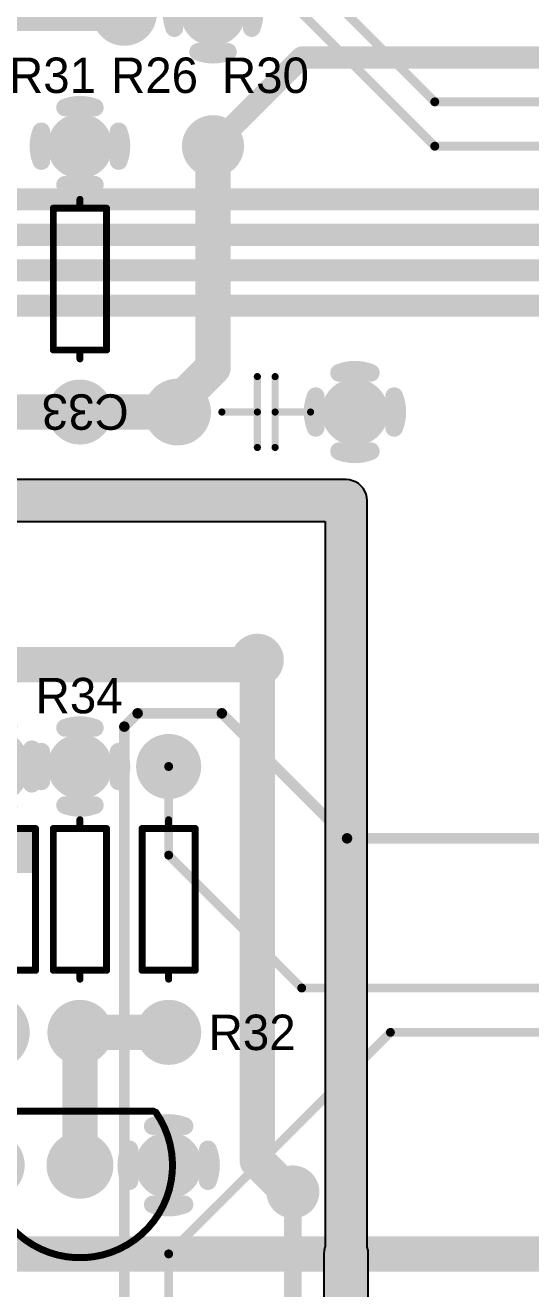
# Model space of a CAD drawing. Header units: millimetres. Extents: x 37 to 228, y -28 to 210.
# Drawn here: x 129.28 to 143.75, y 114.6 to 150.82 of the extents above; entities that cross this region are included whole.
import ezdxf

# ---------------------------------------------------------------- set-up
doc = ezdxf.new("R2010")
doc.units = ezdxf.units.MM
for name, color, linetype in [('BottomLayer', 5, 'Continuous'), ('BottomSolder', 6, 'Continuous'), ('InternalPlane1', 76, 'Continuous'), ('InternalPlane2', 16, 'Continuous'), ('MultiLayer', 9, 'Continuous'), ('TopLayer', 1, 'Continuous'), ('TopOverlay', 2, 'Continuous'), ('TopSolder', 216, 'Continuous')]:
    doc.layers.add(name, color=color, linetype=linetype)

# ---------------------------------------------------------------- blocks, each defined once
blk = doc.blocks.new('AXIAL_0_3_47')
at = {"layer": 'BottomLayer', "const_width": 0.75}
for points in [[(-4.185, 0, 1), (-3.435, 0, 1)], [(3.435, 0, 1), (4.185, 0, 1)]]:
    blk.add_lwpolyline(points, format="xyb", close=True, dxfattribs=at)
at = {"layer": 'BottomSolder', "const_width": 0.852}
for points in [[(-4.236, 0, 1), (-3.384, 0, 1)], [(3.384, 0, 1), (4.236, 0, 1)]]:
    blk.add_lwpolyline(points, format="xyb", close=True, dxfattribs=at)
at = {"layer": 'InternalPlane1', "const_width": 0.508}
for points in [[(3.385, 1.108, -0.185339), (4.235, 1.108)], [(2.702, -0.425, -0.185339), (2.702, 0.425)], [(4.918, 0.425, -0.185339), (4.918, -0.425)], [(4.235, -1.108, -0.185339), (3.385, -1.108)]]:
    blk.add_lwpolyline(points, format="xyb", dxfattribs=at)
at = {"layer": 'InternalPlane1'}
for points, const_width in [([(3.258, 1.108, 1), (3.512, 1.108, 1)], 0.254), ([(4.108, 1.108, 1), (4.362, 1.108, 1)], 0.254), ([(-4.276, 0, 1), (-3.344, 0, 1)], 0.933), ([(2.575, 0.425, 1), (2.829, 0.425, 1)], 0.254), ([(4.791, 0.425, 1), (5.045, 0.425, 1)], 0.254), ([(2.575, -0.425, 1), (2.829, -0.425, 1)], 0.254), ([(4.791, -0.425, 1), (5.045, -0.425, 1)], 0.254), ([(3.258, -1.108, 1), (3.512, -1.108, 1)], 0.254), ([(4.108, -1.108, 1), (4.362, -1.108, 1)], 0.254)]:
    blk.add_lwpolyline(points, format="xyb", close=True, dxfattribs=dict(at, const_width=const_width))
at = {"layer": 'InternalPlane2', "const_width": 0.933}
for points in [[(-4.276, 0, 1), (-3.344, 0, 1)], [(3.344, 0, 1), (4.276, 0, 1)]]:
    blk.add_lwpolyline(points, format="xyb", close=True, dxfattribs=at)
at = {"layer": 'MultiLayer', "const_width": 0.75}
for points in [[(-4.185, 0, 1), (-3.435, 0, 1)], [(3.435, 0, 1), (4.185, 0, 1)]]:
    blk.add_lwpolyline(points, format="xyb", close=True, dxfattribs=at)
at = {"layer": 'TopLayer', "const_width": 0.75}
for points in [[(-4.185, 0, 1), (-3.435, 0, 1)], [(3.435, 0, 1), (4.185, 0, 1)]]:
    blk.add_lwpolyline(points, format="xyb", close=True, dxfattribs=at)
at = {"layer": 'TopOverlay', "const_width": 0.2}
for points in [[(-2.032, 0.762), (2.032, 0.762)], [(-2.032, 0.762), (-2.032, 0.254)], [(2.032, 0.762), (2.032, -0.762)], [(-2.286, 0), (-2.057, 0)], [(-2.032, 0.254), (-2.032, -0.762)], [(2.032, 0), (2.286, 0)], [(-2.032, -0.762), (2.032, -0.762)]]:
    blk.add_lwpolyline(points, dxfattribs=at)
at = {"layer": 'TopOverlay', "const_width": 0.1}
for points in [[(-2.082, 0.762, 1), (-1.982, 0.762, 1)], [(-2.082, 0.762, 1), (-1.982, 0.762, 1)], [(1.982, 0.762, 1), (2.082, 0.762, 1)], [(1.982, 0.762, 1), (2.082, 0.762, 1)], [(-2.336, 0, 1), (-2.236, 0, 1)], [(-2.107, 0, 1), (-2.007, 0, 1)], [(-2.082, 0.254, 1), (-1.982, 0.254, 1)], [(-2.082, 0.254, 1), (-1.982, 0.254, 1)], [(1.982, 0, 1), (2.082, 0, 1)], [(2.236, 0, 1), (2.336, 0, 1)], [(-2.082, -0.762, 1), (-1.982, -0.762, 1)], [(-2.082, -0.762, 1), (-1.982, -0.762, 1)], [(1.982, -0.762, 1), (2.082, -0.762, 1)], [(1.982, -0.762, 1), (2.082, -0.762, 1)]]:
    blk.add_lwpolyline(points, format="xyb", close=True, dxfattribs=at)
at = {"layer": 'TopSolder', "const_width": 0.852}
for points in [[(-4.236, 0, 1), (-3.384, 0, 1)], [(3.384, 0, 1), (4.236, 0, 1)]]:
    blk.add_lwpolyline(points, format="xyb", close=True, dxfattribs=at)
blk = doc.blocks.new('AXIAL_0_3_49')
at = {"layer": 'BottomLayer', "const_width": 0.75}
for points in [[(-4.185, 0, 1), (-3.435, 0, 1)], [(3.435, 0, 1), (4.185, 0, 1)]]:
    blk.add_lwpolyline(points, format="xyb", close=True, dxfattribs=at)
at = {"layer": 'BottomSolder', "const_width": 0.852}
for points in [[(-4.236, 0, 1), (-3.384, 0, 1)], [(3.384, 0, 1), (4.236, 0, 1)]]:
    blk.add_lwpolyline(points, format="xyb", close=True, dxfattribs=at)
at = {"layer": 'InternalPlane1', "const_width": 0.933}
for points in [[(-4.276, 0, 1), (-3.344, 0, 1)], [(3.344, 0, 1), (4.276, 0, 1)]]:
    blk.add_lwpolyline(points, format="xyb", close=True, dxfattribs=at)
at = {"layer": 'InternalPlane2', "const_width": 0.933}
for points in [[(-4.276, 0, 1), (-3.344, 0, 1)], [(3.344, 0, 1), (4.276, 0, 1)]]:
    blk.add_lwpolyline(points, format="xyb", close=True, dxfattribs=at)
at = {"layer": 'MultiLayer', "const_width": 0.75}
for points in [[(-4.185, 0, 1), (-3.435, 0, 1)], [(3.435, 0, 1), (4.185, 0, 1)]]:
    blk.add_lwpolyline(points, format="xyb", close=True, dxfattribs=at)
at = {"layer": 'TopLayer', "const_width": 0.75}
for points in [[(-4.185, 0, 1), (-3.435, 0, 1)], [(3.435, 0, 1), (4.185, 0, 1)]]:
    blk.add_lwpolyline(points, format="xyb", close=True, dxfattribs=at)
at = {"layer": 'TopOverlay', "const_width": 0.2}
for points in [[(2.032, 0.762), (-2.032, 0.762)], [(-2.032, 0.254), (-2.032, 0.762)], [(2.032, -0.762), (2.032, 0.762)], [(-2.057, 0), (-2.286, 0)], [(-2.032, -0.762), (-2.032, 0.254)], [(2.286, 0), (2.032, 0)], [(2.032, -0.762), (-2.032, -0.762)]]:
    blk.add_lwpolyline(points, dxfattribs=at)
at = {"layer": 'TopOverlay', "const_width": 0.1}
for points in [[(-2.082, 0.762, 1), (-1.982, 0.762, 1)], [(-2.082, 0.762, 1), (-1.982, 0.762, 1)], [(1.982, 0.762, 1), (2.082, 0.762, 1)], [(1.982, 0.762, 1), (2.082, 0.762, 1)], [(-2.336, 0, 1), (-2.236, 0, 1)], [(-2.107, 0, 1), (-2.007, 0, 1)], [(-2.082, 0.254, 1), (-1.982, 0.254, 1)], [(-2.082, 0.254, 1), (-1.982, 0.254, 1)], [(1.982, 0, 1), (2.082, 0, 1)], [(2.236, 0, 1), (2.336, 0, 1)], [(-2.082, -0.762, 1), (-1.982, -0.762, 1)], [(-2.082, -0.762, 1), (-1.982, -0.762, 1)], [(1.982, -0.762, 1), (2.082, -0.762, 1)], [(1.982, -0.762, 1), (2.082, -0.762, 1)]]:
    blk.add_lwpolyline(points, format="xyb", close=True, dxfattribs=at)
at = {"layer": 'TopSolder', "const_width": 0.852}
for points in [[(-4.236, 0, 1), (-3.384, 0, 1)], [(3.384, 0, 1), (4.236, 0, 1)]]:
    blk.add_lwpolyline(points, format="xyb", close=True, dxfattribs=at)
blk = doc.blocks.new('AXIAL_0_3_50')
at = {"layer": 'BottomLayer', "const_width": 0.75}
for points in [[(-4.185, 0, 1), (-3.435, 0, 1)], [(3.435, 0, 1), (4.185, 0, 1)]]:
    blk.add_lwpolyline(points, format="xyb", close=True, dxfattribs=at)
at = {"layer": 'BottomSolder', "const_width": 0.852}
for points in [[(-4.236, 0, 1), (-3.384, 0, 1)], [(3.384, 0, 1), (4.236, 0, 1)]]:
    blk.add_lwpolyline(points, format="xyb", close=True, dxfattribs=at)
at = {"layer": 'InternalPlane1', "const_width": 0.508}
for points in [[(3.385, 1.108, -0.185339), (4.235, 1.108)], [(2.702, -0.425, -0.185339), (2.702, 0.425)], [(4.918, 0.425, -0.185339), (4.918, -0.425)], [(4.235, -1.108, -0.185339), (3.385, -1.108)]]:
    blk.add_lwpolyline(points, format="xyb", dxfattribs=at)
at = {"layer": 'InternalPlane1'}
for points, const_width in [([(3.258, 1.108, 1), (3.512, 1.108, 1)], 0.254), ([(4.108, 1.108, 1), (4.362, 1.108, 1)], 0.254), ([(-4.276, 0, 1), (-3.344, 0, 1)], 0.933), ([(2.575, 0.425, 1), (2.829, 0.425, 1)], 0.254), ([(4.791, 0.425, 1), (5.045, 0.425, 1)], 0.254), ([(2.575, -0.425, 1), (2.829, -0.425, 1)], 0.254), ([(4.791, -0.425, 1), (5.045, -0.425, 1)], 0.254), ([(3.258, -1.108, 1), (3.512, -1.108, 1)], 0.254), ([(4.108, -1.108, 1), (4.362, -1.108, 1)], 0.254)]:
    blk.add_lwpolyline(points, format="xyb", close=True, dxfattribs=dict(at, const_width=const_width))
at = {"layer": 'InternalPlane2', "const_width": 0.933}
for points in [[(-4.276, 0, 1), (-3.344, 0, 1)], [(3.344, 0, 1), (4.276, 0, 1)]]:
    blk.add_lwpolyline(points, format="xyb", close=True, dxfattribs=at)
at = {"layer": 'MultiLayer', "const_width": 0.75}
for points in [[(-4.185, 0, 1), (-3.435, 0, 1)], [(3.435, 0, 1), (4.185, 0, 1)]]:
    blk.add_lwpolyline(points, format="xyb", close=True, dxfattribs=at)
at = {"layer": 'TopLayer', "const_width": 0.75}
for points in [[(-4.185, 0, 1), (-3.435, 0, 1)], [(3.435, 0, 1), (4.185, 0, 1)]]:
    blk.add_lwpolyline(points, format="xyb", close=True, dxfattribs=at)
at = {"layer": 'TopOverlay', "const_width": 0.2}
for points in [[(2.032, 0.762), (-2.032, 0.762)], [(-2.032, 0.254), (-2.032, 0.762)], [(2.032, -0.762), (2.032, 0.762)], [(-2.057, 0), (-2.286, 0)], [(-2.032, -0.762), (-2.032, 0.254)], [(2.286, 0), (2.032, 0)], [(2.032, -0.762), (-2.032, -0.762)]]:
    blk.add_lwpolyline(points, dxfattribs=at)
at = {"layer": 'TopOverlay', "const_width": 0.1}
for points in [[(-2.082, 0.762, 1), (-1.982, 0.762, 1)], [(-2.082, 0.762, 1), (-1.982, 0.762, 1)], [(1.982, 0.762, 1), (2.082, 0.762, 1)], [(1.982, 0.762, 1), (2.082, 0.762, 1)], [(-2.336, 0, 1), (-2.236, 0, 1)], [(-2.107, 0, 1), (-2.007, 0, 1)], [(-2.082, 0.254, 1), (-1.982, 0.254, 1)], [(-2.082, 0.254, 1), (-1.982, 0.254, 1)], [(1.982, 0, 1), (2.082, 0, 1)], [(2.236, 0, 1), (2.336, 0, 1)], [(-2.082, -0.762, 1), (-1.982, -0.762, 1)], [(-2.082, -0.762, 1), (-1.982, -0.762, 1)], [(1.982, -0.762, 1), (2.082, -0.762, 1)], [(1.982, -0.762, 1), (2.082, -0.762, 1)]]:
    blk.add_lwpolyline(points, format="xyb", close=True, dxfattribs=at)
at = {"layer": 'TopSolder', "const_width": 0.852}
for points in [[(-4.236, 0, 1), (-3.384, 0, 1)], [(3.384, 0, 1), (4.236, 0, 1)]]:
    blk.add_lwpolyline(points, format="xyb", close=True, dxfattribs=at)
blk = doc.blocks.new('AXIAL_0_3_52')
at = {"layer": 'BottomLayer', "const_width": 0.75}
for points in [[(-4.185, 0, 1), (-3.435, 0, 1)], [(3.435, 0, 1), (4.185, 0, 1)]]:
    blk.add_lwpolyline(points, format="xyb", close=True, dxfattribs=at)
at = {"layer": 'BottomSolder', "const_width": 0.852}
for points in [[(-4.236, 0, 1), (-3.384, 0, 1)], [(3.384, 0, 1), (4.236, 0, 1)]]:
    blk.add_lwpolyline(points, format="xyb", close=True, dxfattribs=at)
at = {"layer": 'InternalPlane1', "const_width": 0.933}
for points in [[(-4.276, 0, 1), (-3.344, 0, 1)], [(3.344, 0, 1), (4.276, 0, 1)]]:
    blk.add_lwpolyline(points, format="xyb", close=True, dxfattribs=at)
at = {"layer": 'InternalPlane2', "const_width": 0.933}
for points in [[(-4.276, 0, 1), (-3.344, 0, 1)], [(3.344, 0, 1), (4.276, 0, 1)]]:
    blk.add_lwpolyline(points, format="xyb", close=True, dxfattribs=at)
at = {"layer": 'MultiLayer', "const_width": 0.75}
for points in [[(-4.185, 0, 1), (-3.435, 0, 1)], [(3.435, 0, 1), (4.185, 0, 1)]]:
    blk.add_lwpolyline(points, format="xyb", close=True, dxfattribs=at)
at = {"layer": 'TopLayer', "const_width": 0.75}
for points in [[(-4.185, 0, 1), (-3.435, 0, 1)], [(3.435, 0, 1), (4.185, 0, 1)]]:
    blk.add_lwpolyline(points, format="xyb", close=True, dxfattribs=at)
at = {"layer": 'TopOverlay', "const_width": 0.2}
for points in [[(2.032, 0.762), (-2.032, 0.762)], [(-2.032, 0.254), (-2.032, 0.762)], [(2.032, -0.762), (2.032, 0.762)], [(-2.057, 0), (-2.286, 0)], [(-2.032, -0.762), (-2.032, 0.254)], [(2.286, 0), (2.032, 0)], [(2.032, -0.762), (-2.032, -0.762)]]:
    blk.add_lwpolyline(points, dxfattribs=at)
at = {"layer": 'TopOverlay', "const_width": 0.1}
for points in [[(-2.082, 0.762, 1), (-1.982, 0.762, 1)], [(-2.082, 0.762, 1), (-1.982, 0.762, 1)], [(1.982, 0.762, 1), (2.082, 0.762, 1)], [(1.982, 0.762, 1), (2.082, 0.762, 1)], [(-2.336, 0, 1), (-2.236, 0, 1)], [(-2.107, 0, 1), (-2.007, 0, 1)], [(-2.082, 0.254, 1), (-1.982, 0.254, 1)], [(-2.082, 0.254, 1), (-1.982, 0.254, 1)], [(1.982, 0, 1), (2.082, 0, 1)], [(2.236, 0, 1), (2.336, 0, 1)], [(-2.082, -0.762, 1), (-1.982, -0.762, 1)], [(-2.082, -0.762, 1), (-1.982, -0.762, 1)], [(1.982, -0.762, 1), (2.082, -0.762, 1)], [(1.982, -0.762, 1), (2.082, -0.762, 1)]]:
    blk.add_lwpolyline(points, format="xyb", close=True, dxfattribs=at)
at = {"layer": 'TopSolder', "const_width": 0.852}
for points in [[(-4.236, 0, 1), (-3.384, 0, 1)], [(3.384, 0, 1), (4.236, 0, 1)]]:
    blk.add_lwpolyline(points, format="xyb", close=True, dxfattribs=at)
blk = doc.blocks.new('TO_92_M_65')
at = {"layer": 'BottomLayer', "const_width": 0.762}
for points in [[(-2.921, 0, 1), (-2.159, 0, 1)], [(-0.381, 0, 1), (0.381, 0, 1)], [(2.159, 0, 1), (2.921, 0, 1)]]:
    blk.add_lwpolyline(points, format="xyb", close=True, dxfattribs=at)
at = {"layer": 'BottomSolder', "const_width": 0.864}
for points in [[(-2.972, 0, 1), (-2.108, 0, 1)], [(-0.432, 0, 1), (0.432, 0, 1)], [(2.108, 0, 1), (2.972, 0, 1)]]:
    blk.add_lwpolyline(points, format="xyb", close=True, dxfattribs=at)
at = {"layer": 'InternalPlane1', "const_width": 0.508}
for points in [[(-2.994, 1.124, -0.19438), (-2.086, 1.124)], [(-3.664, -0.454, -0.19438), (-3.664, 0.454)], [(-1.416, 0.454, -0.19438), (-1.416, -0.454)], [(-2.086, -1.124, -0.19438), (-2.994, -1.124)]]:
    blk.add_lwpolyline(points, format="xyb", dxfattribs=at)
at = {"layer": 'InternalPlane1'}
for points, const_width in [([(-3.121, 1.124, 1), (-2.867, 1.124, 1)], 0.254), ([(-2.213, 1.124, 1), (-1.959, 1.124, 1)], 0.254), ([(-0.479, 0, 1), (0.479, 0, 1)], 0.958), ([(2.061, 0, 1), (3.019, 0, 1)], 0.958), ([(-3.791, 0.454, 1), (-3.537, 0.454, 1)], 0.254), ([(-1.543, 0.454, 1), (-1.289, 0.454, 1)], 0.254), ([(-3.791, -0.454, 1), (-3.537, -0.454, 1)], 0.254), ([(-1.543, -0.454, 1), (-1.289, -0.454, 1)], 0.254), ([(-3.121, -1.124, 1), (-2.867, -1.124, 1)], 0.254), ([(-2.213, -1.124, 1), (-1.959, -1.124, 1)], 0.254)]:
    blk.add_lwpolyline(points, format="xyb", close=True, dxfattribs=dict(at, const_width=const_width))
at = {"layer": 'InternalPlane2', "const_width": 0.958}
for points in [[(-3.019, 0, 1), (-2.061, 0, 1)], [(-0.479, 0, 1), (0.479, 0, 1)], [(2.061, 0, 1), (3.019, 0, 1)]]:
    blk.add_lwpolyline(points, format="xyb", close=True, dxfattribs=at)
at = {"layer": 'MultiLayer', "const_width": 0.762}
for points in [[(-2.921, 0, 1), (-2.159, 0, 1)], [(-0.381, 0, 1), (0.381, 0, 1)], [(2.159, 0, 1), (2.921, 0, 1)]]:
    blk.add_lwpolyline(points, format="xyb", close=True, dxfattribs=at)
at = {"layer": 'TopLayer', "const_width": 0.762}
for points in [[(-2.921, 0, 1), (-2.159, 0, 1)], [(-0.381, 0, 1), (0.381, 0, 1)], [(2.159, 0, 1), (2.921, 0, 1)]]:
    blk.add_lwpolyline(points, format="xyb", close=True, dxfattribs=at)
at = {"layer": 'TopOverlay', "const_width": 0.2}
blk.add_lwpolyline([(-2.171, -1.52, -1.920982), (2.171, -1.52)], format="xyb", dxfattribs=at)
at = {"layer": 'TopOverlay', "const_width": 0.1}
for points in [[(-2.221, -1.52, 1), (-2.121, -1.52, 1)], [(2.121, -1.52, 1), (2.221, -1.52, 1)], [(-2.15, -1.55, 1), (-2.05, -1.55, 1)], [(2.05, -1.55, 1), (2.15, -1.55, 1)]]:
    blk.add_lwpolyline(points, format="xyb", close=True, dxfattribs=at)
at = {"layer": 'TopOverlay', "const_width": 0.2}
blk.add_lwpolyline([(2.1, -1.55), (-2.1, -1.55)], dxfattribs=at)
at = {"layer": 'TopSolder', "const_width": 0.864}
for points in [[(-2.972, 0, 1), (-2.108, 0, 1)], [(-0.432, 0, 1), (0.432, 0, 1)], [(2.108, 0, 1), (2.972, 0, 1)]]:
    blk.add_lwpolyline(points, format="xyb", close=True, dxfattribs=at)
blk = doc.blocks.new('DIODE_0_3_80')
at = {"layer": 'BottomLayer', "const_width": 1}
for points in [[(-4.31, 0, 1), (-3.31, 0, 1)], [(3.31, 0, 1), (4.31, 0, 1)]]:
    blk.add_lwpolyline(points, format="xyb", close=True, dxfattribs=at)
at = {"layer": 'BottomSolder', "const_width": 1.102}
for points in [[(-4.361, 0, 1), (-3.259, 0, 1)], [(3.259, 0, 1), (4.361, 0, 1)]]:
    blk.add_lwpolyline(points, format="xyb", close=True, dxfattribs=at)
at = {"layer": 'InternalPlane1', "const_width": 1.008}
for points in [[(-4.314, 0, 1), (-3.306, 0, 1)], [(3.306, 0, 1), (4.314, 0, 1)]]:
    blk.add_lwpolyline(points, format="xyb", close=True, dxfattribs=at)
at = {"layer": 'InternalPlane2', "const_width": 0.508}
for points in [[(-4.303, 1.162, -0.203452), (-3.317, 1.162)], [(-4.972, -0.493, -0.203452), (-4.972, 0.493)], [(-2.648, 0.493, -0.203452), (-2.648, -0.493)], [(-3.317, -1.162, -0.203452), (-4.303, -1.162)]]:
    blk.add_lwpolyline(points, format="xyb", dxfattribs=at)
at = {"layer": 'InternalPlane2'}
for points, const_width in [([(-4.43, 1.162, 1), (-4.176, 1.162, 1)], 0.254), ([(-3.444, 1.162, 1), (-3.19, 1.162, 1)], 0.254), ([(-5.099, 0.493, 1), (-4.845, 0.493, 1)], 0.254), ([(-2.775, 0.493, 1), (-2.521, 0.493, 1)], 0.254), ([(3.306, 0, 1), (4.314, 0, 1)], 1.008), ([(-5.099, -0.493, 1), (-4.845, -0.493, 1)], 0.254), ([(-2.775, -0.493, 1), (-2.521, -0.493, 1)], 0.254), ([(-4.43, -1.162, 1), (-4.176, -1.162, 1)], 0.254), ([(-3.444, -1.162, 1), (-3.19, -1.162, 1)], 0.254)]:
    blk.add_lwpolyline(points, format="xyb", close=True, dxfattribs=dict(at, const_width=const_width))
at = {"layer": 'MultiLayer', "const_width": 1}
for points in [[(-4.31, 0, 1), (-3.31, 0, 1)], [(3.31, 0, 1), (4.31, 0, 1)]]:
    blk.add_lwpolyline(points, format="xyb", close=True, dxfattribs=at)
at = {"layer": 'TopLayer', "const_width": 1}
for points in [[(-4.31, 0, 1), (-3.31, 0, 1)], [(3.31, 0, 1), (4.31, 0, 1)]]:
    blk.add_lwpolyline(points, format="xyb", close=True, dxfattribs=at)
at = {"layer": 'TopOverlay', "const_width": 0.2}
for points in [[(-2.032, -1.27), (-2.032, 1.27)], [(2.032, 1.27), (-2.032, 1.27)], [(2.032, -1.27), (2.032, 1.27)], [(-2.032, 0), (-2.286, 0)], [(2.286, 0), (2.032, 0)], [(2.032, -1.27), (-2.032, -1.27)]]:
    blk.add_lwpolyline(points, dxfattribs=at)
at = {"layer": 'TopOverlay', "const_width": 0.1}
for points in [[(-2.082, 1.27, 1), (-1.982, 1.27, 1)], [(-2.082, 1.27, 1), (-1.982, 1.27, 1)], [(1.982, 1.27, 1), (2.082, 1.27, 1)], [(1.982, 1.27, 1), (2.082, 1.27, 1)], [(-2.336, 0, 1), (-2.236, 0, 1)], [(-2.082, 0, 1), (-1.982, 0, 1)], [(1.982, 0, 1), (2.082, 0, 1)], [(2.236, 0, 1), (2.336, 0, 1)], [(-2.082, -1.27, 1), (-1.982, -1.27, 1)], [(-2.082, -1.27, 1), (-1.982, -1.27, 1)], [(1.982, -1.27, 1), (2.082, -1.27, 1)], [(1.982, -1.27, 1), (2.082, -1.27, 1)]]:
    blk.add_lwpolyline(points, format="xyb", close=True, dxfattribs=at)
at = {"layer": 'TopOverlay'}
blk.add_solid([(-2.032, -1.27), (-0.762, -1.27), (-2.032, 1.27), (-0.762, 1.27)], dxfattribs=at)
at = {"layer": 'TopSolder', "const_width": 1.102}
for points in [[(-4.361, 0, 1), (-3.259, 0, 1)], [(3.259, 0, 1), (4.361, 0, 1)]]:
    blk.add_lwpolyline(points, format="xyb", close=True, dxfattribs=at)
blk = doc.blocks.new('CAP_DIP_S_____103')
at = {"layer": 'BottomLayer', "const_width": 0.75}
for points in [[(-2.915, 0, 1), (-2.165, 0, 1)], [(2.165, 0, 1), (2.915, 0, 1)]]:
    blk.add_lwpolyline(points, format="xyb", close=True, dxfattribs=at)
at = {"layer": 'BottomSolder', "const_width": 0.852}
for points in [[(-2.966, 0, 1), (-2.114, 0, 1)], [(2.114, 0, 1), (2.966, 0, 1)]]:
    blk.add_lwpolyline(points, format="xyb", close=True, dxfattribs=at)
at = {"layer": 'InternalPlane1', "const_width": 0.508}
for points in [[(-2.994, 1.124, -0.19438), (-2.086, 1.124)], [(-3.664, -0.454, -0.19438), (-3.664, 0.454)], [(-1.416, 0.454, -0.19438), (-1.416, -0.454)], [(-2.086, -1.124, -0.19438), (-2.994, -1.124)]]:
    blk.add_lwpolyline(points, format="xyb", dxfattribs=at)
at = {"layer": 'InternalPlane1'}
for points, const_width in [([(-3.121, 1.124, 1), (-2.867, 1.124, 1)], 0.254), ([(-2.213, 1.124, 1), (-1.959, 1.124, 1)], 0.254), ([(2.061, 0, 1), (3.019, 0, 1)], 0.958), ([(-3.791, 0.454, 1), (-3.537, 0.454, 1)], 0.254), ([(-1.543, 0.454, 1), (-1.289, 0.454, 1)], 0.254), ([(-3.791, -0.454, 1), (-3.537, -0.454, 1)], 0.254), ([(-1.543, -0.454, 1), (-1.289, -0.454, 1)], 0.254), ([(-3.121, -1.124, 1), (-2.867, -1.124, 1)], 0.254), ([(-2.213, -1.124, 1), (-1.959, -1.124, 1)], 0.254)]:
    blk.add_lwpolyline(points, format="xyb", close=True, dxfattribs=dict(at, const_width=const_width))
at = {"layer": 'InternalPlane2', "const_width": 0.958}
for points in [[(-3.019, 0, 1), (-2.061, 0, 1)], [(2.061, 0, 1), (3.019, 0, 1)]]:
    blk.add_lwpolyline(points, format="xyb", close=True, dxfattribs=at)
at = {"layer": 'MultiLayer', "const_width": 0.75}
for points in [[(-2.915, 0, 1), (-2.165, 0, 1)], [(2.165, 0, 1), (2.915, 0, 1)]]:
    blk.add_lwpolyline(points, format="xyb", close=True, dxfattribs=at)
at = {"layer": 'TopLayer', "const_width": 0.75}
for points in [[(-2.915, 0, 1), (-2.165, 0, 1)], [(2.165, 0, 1), (2.915, 0, 1)]]:
    blk.add_lwpolyline(points, format="xyb", close=True, dxfattribs=at)
at = {"layer": 'TopOverlay', "const_width": 0.203}
for points in [[(-0.254, 1.016), (-0.254, -1.016)], [(0.254, 1.016), (0.254, -1.016)], [(-0.254, 0), (-1.27, 0)], [(1.27, 0), (0.254, 0)]]:
    blk.add_lwpolyline(points, dxfattribs=at)
at = {"layer": 'TopOverlay', "const_width": 0.102}
for points in [[(-0.305, 1.016, 1), (-0.203, 1.016, 1)], [(0.203, 1.016, 1), (0.305, 1.016, 1)], [(-1.321, 0, 1), (-1.219, 0, 1)], [(-0.305, 0, 1), (-0.203, 0, 1)], [(0.203, 0, 1), (0.305, 0, 1)], [(1.219, 0, 1), (1.321, 0, 1)], [(-0.305, -1.016, 1), (-0.203, -1.016, 1)], [(0.203, -1.016, 1), (0.305, -1.016, 1)]]:
    blk.add_lwpolyline(points, format="xyb", close=True, dxfattribs=at)
at = {"layer": 'TopSolder', "const_width": 0.852}
for points in [[(-2.966, 0, 1), (-2.114, 0, 1)], [(2.114, 0, 1), (2.966, 0, 1)]]:
    blk.add_lwpolyline(points, format="xyb", close=True, dxfattribs=at)
blk = doc.blocks.new('AXIAL_0_3_105')
at = {"layer": 'BottomLayer', "const_width": 0.75}
for points in [[(-4.185, 0, 1), (-3.435, 0, 1)], [(3.435, 0, 1), (4.185, 0, 1)]]:
    blk.add_lwpolyline(points, format="xyb", close=True, dxfattribs=at)
at = {"layer": 'BottomSolder', "const_width": 0.852}
for points in [[(-4.236, 0, 1), (-3.384, 0, 1)], [(3.384, 0, 1), (4.236, 0, 1)]]:
    blk.add_lwpolyline(points, format="xyb", close=True, dxfattribs=at)
at = {"layer": 'InternalPlane1', "const_width": 0.508}
for points in [[(3.385, 1.108, -0.185339), (4.235, 1.108)], [(2.702, -0.425, -0.185339), (2.702, 0.425)], [(4.918, 0.425, -0.185339), (4.918, -0.425)], [(4.235, -1.108, -0.185339), (3.385, -1.108)]]:
    blk.add_lwpolyline(points, format="xyb", dxfattribs=at)
at = {"layer": 'InternalPlane1'}
for points, const_width in [([(3.258, 1.108, 1), (3.512, 1.108, 1)], 0.254), ([(4.108, 1.108, 1), (4.362, 1.108, 1)], 0.254), ([(-4.276, 0, 1), (-3.344, 0, 1)], 0.933), ([(2.575, 0.425, 1), (2.829, 0.425, 1)], 0.254), ([(4.791, 0.425, 1), (5.045, 0.425, 1)], 0.254), ([(2.575, -0.425, 1), (2.829, -0.425, 1)], 0.254), ([(4.791, -0.425, 1), (5.045, -0.425, 1)], 0.254), ([(3.258, -1.108, 1), (3.512, -1.108, 1)], 0.254), ([(4.108, -1.108, 1), (4.362, -1.108, 1)], 0.254)]:
    blk.add_lwpolyline(points, format="xyb", close=True, dxfattribs=dict(at, const_width=const_width))
at = {"layer": 'InternalPlane2', "const_width": 0.933}
for points in [[(-4.276, 0, 1), (-3.344, 0, 1)], [(3.344, 0, 1), (4.276, 0, 1)]]:
    blk.add_lwpolyline(points, format="xyb", close=True, dxfattribs=at)
at = {"layer": 'MultiLayer', "const_width": 0.75}
for points in [[(-4.185, 0, 1), (-3.435, 0, 1)], [(3.435, 0, 1), (4.185, 0, 1)]]:
    blk.add_lwpolyline(points, format="xyb", close=True, dxfattribs=at)
at = {"layer": 'TopLayer', "const_width": 0.75}
for points in [[(-4.185, 0, 1), (-3.435, 0, 1)], [(3.435, 0, 1), (4.185, 0, 1)]]:
    blk.add_lwpolyline(points, format="xyb", close=True, dxfattribs=at)
at = {"layer": 'TopOverlay', "const_width": 0.2}
for points in [[(-2.032, 0.762), (2.032, 0.762)], [(-2.032, 0.762), (-2.032, 0.254)], [(2.032, 0.762), (2.032, -0.762)], [(-2.286, 0), (-2.057, 0)], [(-2.032, 0.254), (-2.032, -0.762)], [(2.032, 0), (2.286, 0)], [(-2.032, -0.762), (2.032, -0.762)]]:
    blk.add_lwpolyline(points, dxfattribs=at)
at = {"layer": 'TopOverlay', "const_width": 0.1}
for points in [[(-2.082, 0.762, 1), (-1.982, 0.762, 1)], [(-2.082, 0.762, 1), (-1.982, 0.762, 1)], [(1.982, 0.762, 1), (2.082, 0.762, 1)], [(1.982, 0.762, 1), (2.082, 0.762, 1)], [(-2.336, 0, 1), (-2.236, 0, 1)], [(-2.107, 0, 1), (-2.007, 0, 1)], [(-2.082, 0.254, 1), (-1.982, 0.254, 1)], [(-2.082, 0.254, 1), (-1.982, 0.254, 1)], [(1.982, 0, 1), (2.082, 0, 1)], [(2.236, 0, 1), (2.336, 0, 1)], [(-2.082, -0.762, 1), (-1.982, -0.762, 1)], [(-2.082, -0.762, 1), (-1.982, -0.762, 1)], [(1.982, -0.762, 1), (2.082, -0.762, 1)], [(1.982, -0.762, 1), (2.082, -0.762, 1)]]:
    blk.add_lwpolyline(points, format="xyb", close=True, dxfattribs=at)
at = {"layer": 'TopSolder', "const_width": 0.852}
for points in [[(-4.236, 0, 1), (-3.384, 0, 1)], [(3.384, 0, 1), (4.236, 0, 1)]]:
    blk.add_lwpolyline(points, format="xyb", close=True, dxfattribs=at)

msp = doc.modelspace()

# ---------------------------------------------------------------- linework, layer by layer
at = {"layer": 'BottomLayer'}
for points, const_width in [([(134.65, 147.35), (137.19, 149.89)], 0.635), ([(137.19, 149.89), (169.194, 149.89)], 0.635), ([(125.252, 145.826), (156.494, 145.826)], 0.635), ([(125.76, 144.81), (154.97, 144.81)], 0.635), ([(126.268, 143.794), (153.446, 143.794)], 0.635), ([(127.538, 142.778), (152.976, 142.778)], 0.635), ([(128.3, 139.73), (130.84, 139.73)], 1.016), ([(130.84, 139.73), (133.38, 139.73)], 1.016), ([(135.92, 118.267), (135.92, 132.618)], 1.016), ([(130.84, 121.95), (133.38, 121.95)], 1.016), ([(130.84, 118.14), (130.84, 121.95)], 1.016), ([(135.92, 118.267), (136.682, 117.505)], 1.016), ([(95.28, 115.6), (163.86, 115.6)], 1.016)]:
    msp.add_lwpolyline(points, dxfattribs=dict(at, const_width=const_width))
for points, const_width in [([(137.031, 149.89, 1), (137.349, 149.89, 1)], 0.318), ([(137.031, 149.89, 1), (137.349, 149.89, 1)], 0.318), ([(134.269, 147.35, 1), (135.031, 147.35, 1)], 0.762), ([(134.491, 147.35, 1), (134.809, 147.35, 1)], 0.318), ([(130.586, 139.73, 1), (131.094, 139.73, 1)], 0.508), ([(130.586, 139.73, 1), (131.094, 139.73, 1)], 0.508), ([(133.126, 139.73, 1), (133.634, 139.73, 1)], 0.508), ([(135.666, 132.618, 1), (136.174, 132.618, 1)], 0.508), ([(135.72, 132.618, 1), (136.12, 132.618, 1)], 0.4), ([(130.586, 121.95, 1), (131.094, 121.95, 1)], 0.508), ([(130.586, 121.95, 1), (131.094, 121.95, 1)], 0.508), ([(133.126, 121.95, 1), (133.634, 121.95, 1)], 0.508), ([(130.586, 118.14, 1), (131.094, 118.14, 1)], 0.508), ([(135.666, 118.267, 1), (136.174, 118.267, 1)], 0.508), ([(135.666, 118.267, 1), (136.174, 118.267, 1)], 0.508), ([(136.428, 117.505, 1), (136.936, 117.505, 1)], 0.508), ([(136.736, 117.378, 1), (137.136, 117.378, 1)], 0.4)]:
    msp.add_lwpolyline(points, format="xyb", close=True, dxfattribs=dict(at, const_width=const_width))
at = {"layer": 'BottomSolder', "const_width": 0.864}
msp.add_lwpolyline([(134.218, 147.35, 1), (135.082, 147.35, 1)], format="xyb", close=True, dxfattribs=at)
at = {"layer": 'InternalPlane1'}
for points, const_width in [([(134.205, 147.35, 1), (135.094, 147.35, 1)], 0.889), ([(135.541, 132.618, 1), (136.299, 132.618, 1)], 0.758), ([(136.557, 117.378, 1), (137.315, 117.378, 1)], 0.758)]:
    msp.add_lwpolyline(points, format="xyb", close=True, dxfattribs=dict(at, const_width=const_width))
at = {"layer": 'InternalPlane2'}
for p, q in [((138.46, 137.792), (125.966, 137.792)), ((138.554, 137.784), (138.46, 137.792)), ((138.646, 137.762), (138.554, 137.784)), ((138.733, 137.726), (138.646, 137.762)), ((138.814, 137.677), (138.733, 137.726)), ((138.886, 137.616), (138.814, 137.677)), ((138.947, 137.544), (138.886, 137.616)), ((138.996, 137.463), (138.947, 137.544)), ((139.032, 137.376), (138.996, 137.463)), ((139.054, 137.284), (139.032, 137.376)), ((139.062, 137.19), (139.054, 137.284)), ((139.062, 115.806), (139.062, 137.19)), ((125.966, 136.588), (137.858, 136.588)), ((137.858, 136.588), (137.858, 115.806)), ((137.831, 115.7), (137.823, 115.6)), ((137.823, 115.6), (137.823, 96.55)), ((137.854, 115.797), (137.831, 115.7)), ((137.858, 115.806), (137.854, 115.797)), ((139.066, 115.797), (139.062, 115.806)), ((139.089, 115.7), (139.066, 115.797)), ((139.097, 115.6), (139.089, 115.7)), ((139.097, 97.187), (139.097, 115.6))]:
    msp.add_line(p, q, dxfattribs=at)
for points, const_width in [([(128.427, 151.16), (131.608, 154.341)], 1.2), ([(125.76, 137.19), (138.46, 137.19)], 1.2), ([(138.46, 115.346), (138.46, 137.19)], 1.2), ([(138.46, 96.55), (138.46, 115.6)], 1.27)]:
    msp.add_lwpolyline(points, dxfattribs=dict(at, const_width=const_width))
for points, const_width in [([(134.205, 147.35, 1), (135.094, 147.35, 1)], 0.889), ([(138.16, 137.19, 1), (138.76, 137.19, 1)], 0.6), ([(138.16, 137.19, 1), (138.76, 137.19, 1)], 0.6), ([(135.541, 132.618, 1), (136.299, 132.618, 1)], 0.758), ([(136.557, 117.378, 1), (137.315, 117.378, 1)], 0.758), ([(138.142, 115.6, 1), (138.777, 115.6, 1)], 0.635), ([(138.16, 115.346, 1), (138.76, 115.346, 1)], 0.6)]:
    msp.add_lwpolyline(points, format="xyb", close=True, dxfattribs=dict(at, const_width=const_width))
at = {"layer": 'MultiLayer'}
for points, const_width in [([(134.269, 147.35, 1), (135.031, 147.35, 1)], 0.762), ([(135.72, 132.618, 1), (136.12, 132.618, 1)], 0.4), ([(136.736, 117.378, 1), (137.136, 117.378, 1)], 0.4)]:
    msp.add_lwpolyline(points, format="xyb", close=True, dxfattribs=dict(at, const_width=const_width))
at = {"layer": 'TopLayer'}
for points, const_width in [([(134.65, 154.97), (141, 148.62)], 0.254), ([(135.92, 152.43), (141, 147.35)], 0.254), ([(67.34, 151.16), (132.11, 151.16)], 1.016), ([(141, 148.62), (156.113, 148.62)], 0.254), ([(134.65, 141), (134.65, 147.35)], 1.016), ([(141, 147.35), (154.97, 147.35)], 0.254), ([(133.38, 139.73), (134.65, 141)], 1.016), ([(127.411, 132.491), (135.92, 132.491)], 1.016), ([(132.11, 130.713), (132.491, 131.094)], 0.3), ([(132.491, 131.094), (134.904, 131.094)], 0.3), ([(134.904, 131.094), (138.488, 127.51)], 0.3), ([(132.11, 86.39), (132.11, 130.713)], 0.3), ([(133.38, 127.03), (133.38, 129.57)], 0.254), ([(138.488, 127.51), (155.76, 127.51)], 0.3), ([(133.38, 127.03), (137.19, 123.22)], 0.254), ([(137.19, 123.22), (153.7, 123.22)], 0.254), ([(133.38, 115.6), (139.73, 121.95)], 0.254), ([(139.73, 121.95), (160.05, 121.95)], 0.254), ([(136.936, 93.375), (136.936, 117.378)], 0.5), ([(133.38, 109.25), (133.38, 115.6)], 0.254)]:
    msp.add_lwpolyline(points, dxfattribs=dict(at, const_width=const_width))
for points, const_width in [([(131.856, 151.16, 1), (132.364, 151.16, 1)], 0.508), ([(140.936, 148.62, 1), (141.063, 148.62, 1)], 0.127), ([(140.936, 148.62, 1), (141.063, 148.62, 1)], 0.127), ([(134.269, 147.35, 1), (135.031, 147.35, 1)], 0.762), ([(134.396, 147.35, 1), (134.904, 147.35, 1)], 0.508), ([(140.936, 147.35, 1), (141.063, 147.35, 1)], 0.127), ([(140.936, 147.35, 1), (141.063, 147.35, 1)], 0.127), ([(134.396, 141, 1), (134.904, 141, 1)], 0.508), ([(134.396, 141, 1), (134.904, 141, 1)], 0.508), ([(133.126, 139.73, 1), (133.634, 139.73, 1)], 0.508), ([(135.666, 132.491, 1), (136.174, 132.491, 1)], 0.508), ([(135.72, 132.618, 1), (136.12, 132.618, 1)], 0.4), ([(132.416, 131.094, 1), (132.566, 131.094, 1)], 0.15), ([(132.416, 131.094, 1), (132.566, 131.094, 1)], 0.15), ([(134.829, 131.094, 1), (134.979, 131.094, 1)], 0.15), ([(134.829, 131.094, 1), (134.979, 131.094, 1)], 0.15), ([(132.035, 130.713, 1), (132.185, 130.713, 1)], 0.15), ([(132.035, 130.713, 1), (132.185, 130.713, 1)], 0.15), ([(133.316, 129.57, 1), (133.443, 129.57, 1)], 0.127), ([(138.413, 127.51, 1), (138.563, 127.51, 1)], 0.15), ([(138.413, 127.51, 1), (138.563, 127.51, 1)], 0.15), ([(133.316, 127.03, 1), (133.443, 127.03, 1)], 0.127), ([(133.316, 127.03, 1), (133.443, 127.03, 1)], 0.127), ([(137.126, 123.22, 1), (137.253, 123.22, 1)], 0.127), ([(137.126, 123.22, 1), (137.253, 123.22, 1)], 0.127), ([(139.666, 121.95, 1), (139.793, 121.95, 1)], 0.127), ([(139.666, 121.95, 1), (139.793, 121.95, 1)], 0.127), ([(136.736, 117.378, 1), (137.136, 117.378, 1)], 0.4), ([(136.811, 117.378, 1), (137.061, 117.378, 1)], 0.25), ([(133.316, 115.6, 1), (133.443, 115.6, 1)], 0.127), ([(133.316, 115.6, 1), (133.443, 115.6, 1)], 0.127)]:
    msp.add_lwpolyline(points, format="xyb", close=True, dxfattribs=dict(at, const_width=const_width))
at = {"layer": 'TopSolder', "const_width": 0.864}
msp.add_lwpolyline([(134.218, 147.35, 1), (135.082, 147.35, 1)], format="xyb", close=True, dxfattribs=at)

# ---------------------------------------------------------------- block references
for name, p, rotation in [('AXIAL_0_3_52', (132.11, 154.97), 270), ('AXIAL_0_3_50', (134.65, 154.97), 270), ('AXIAL_0_3_105', (130.84, 143.54), 90), ('CAP_DIP_S_____103', (136.174, 139.73), 180), ('DIODE_0_3_80', (128.3, 125.76), 270), ('AXIAL_0_3_47', (130.84, 125.76), 90), ('AXIAL_0_3_49', (133.38, 125.76), 270), ('TO_92_M_65', (130.84, 118.14), 180)]:
    msp.add_blockref(name, p, dxfattribs=dict(rotation=rotation))

# ---------------------------------------------------------------- texts
at = {"layer": 'TopOverlay'}
for s, p in [('R31', (128.808, 148.874)), ('R26', (131.729, 148.874)), ('R30', (134.904, 148.874)), ('R34', (129.57, 131.094)), ('R32', (134.523, 121.442))]:
    msp.add_text(s, height=1.016, dxfattribs=at).set_placement(p)
msp.add_text('C33', height=1.016, rotation=180, dxfattribs=at).set_placement((132.237, 140.238))

doc.saveas('drawing.dxf')
